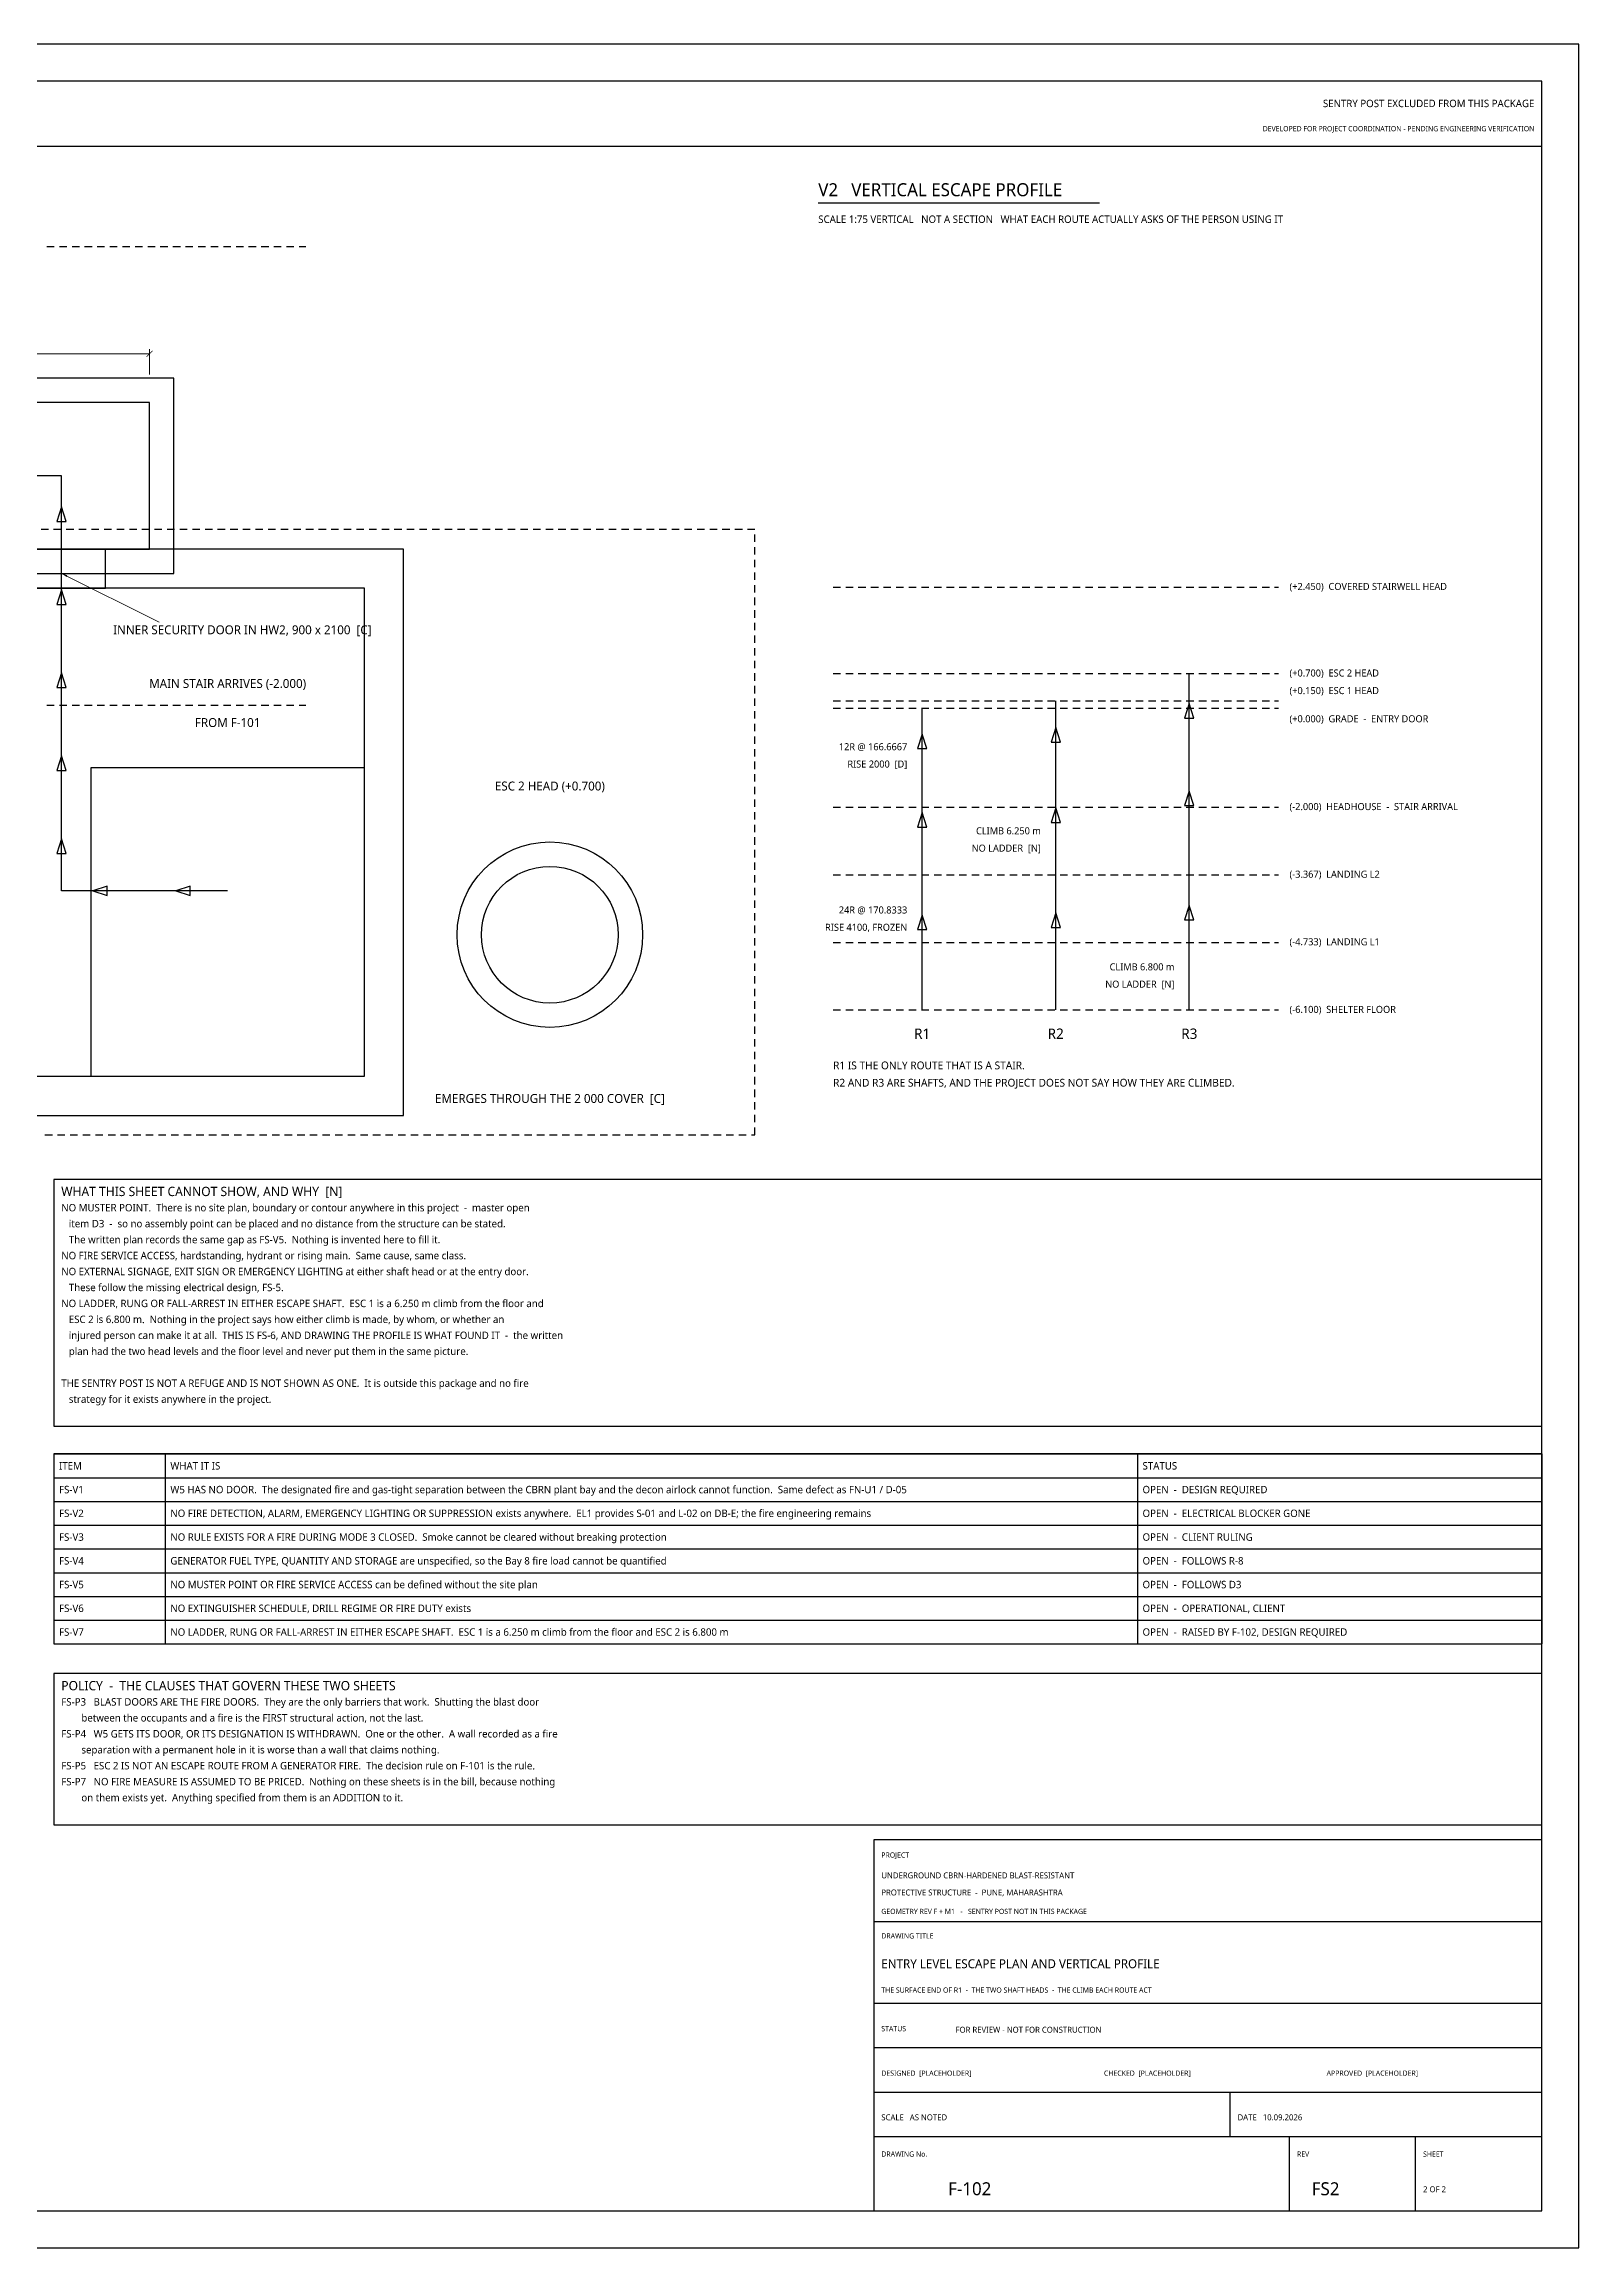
# Model space of a CAD drawing. Header units: millimetres. Extents: x 0 to 841, y 0 to 594.
# Drawn here: x 427 to 841, y 0 to 594 of the extents above; entities that cross this region are included whole.
import ezdxf
from ezdxf.enums import TextEntityAlignment as Align

# ---------------------------------------------------------------- set-up
doc = ezdxf.new("R2010")
doc.units = ezdxf.units.MM
for name, color, linetype in [('F-ESCAPE', 3, 'Continuous'), ('F-SHAFT', 4, 'Continuous'), ('M-ARCH-HIDDEN', 8, 'Continuous'), ('M-EXISTING', 8, 'Continuous'), ('M-FLAG', 1, 'Continuous'), ('M-LEVEL', 4, 'Continuous'), ('M-STRUCT', 7, 'Continuous'), ('M-TABLE', 7, 'Continuous'), ('M-TEXT', 7, 'Continuous'), ('M-TITLE', 7, 'Continuous'), ('S-CALLOUT', 2, 'Continuous'), ('S-DIM', 4, 'Continuous'), ('S-NOTE', 7, 'Continuous'), ('S-TEXT', 7, 'Continuous'), ('S-TITLE', 7, 'Continuous')]:
    doc.layers.add(name, color=color, linetype=linetype)
doc.styles.add('OpenSans', font='OpenSans-Regular.ttf')
doc.dimstyles.new('SC-DIM', dxfattribs={"dimtxt": 1.8, "dimasz": 1.6, "dimexe": 1.2, "dimexo": 1, "dimgap": 0.8, "dimtad": 1, "dimdec": 0, "dimblk": 'ARCHTICK', "dimcen": 2.5, "dimclrd": 4, "dimclre": 4, "dimclrt": 4, "dimazin": 3, "dimtfac": 1, "dimtmove": 0, "dimatfit": 3, "dimlwd": 13, "dimlwe": 13})

# ---------------------------------------------------------------- blocks, each defined once
blk = doc.blocks.new('_ARCHTICK')
at = {"color": 0, "linetype": 'BYBLOCK', "const_width": 0.15}
blk.add_lwpolyline([(-0.5, -0.5), (0.5, 0.5)], dxfattribs=at)

msp = doc.modelspace()

# ---------------------------------------------------------------- linework, layer by layer
at = {"layer": 'F-ESCAPE'}
for points in [[(476.842, 365.789), (432.105, 365.789), (432.105, 477.632), (286.711, 477.632)], [(664, 333.669), (664, 415)]]:
    msp.add_lwpolyline(points, dxfattribs=at)
for points in [[(432.105, 469.247), (430.845, 465.327), (433.365, 465.327)], [(432.105, 446.879), (430.845, 442.959), (433.365, 442.959)], [(432.105, 424.511), (430.845, 420.591), (433.365, 420.591)], [(664, 408.04), (662.74, 404.12), (665.26, 404.12)], [(432.105, 402.142), (430.845, 398.222), (433.365, 398.222)], [(664, 386.894), (662.74, 382.974), (665.26, 382.974)], [(432.105, 379.774), (430.845, 375.854), (433.365, 375.854)], [(440.489, 365.789), (444.409, 364.529), (444.409, 367.049)], [(462.858, 365.789), (466.778, 364.529), (466.778, 367.049)], [(664, 359.241), (662.74, 355.321), (665.26, 355.321)]]:
    msp.add_lwpolyline(points, close=True, dxfattribs=at)
at = {"layer": 'F-SHAFT'}
for points in [[(736, 333.669), (736, 424.333)], [(700, 333.669), (700, 417)]]:
    msp.add_lwpolyline(points, dxfattribs=at)
for points in [[(736, 416.253), (734.74, 412.333), (737.26, 412.333)], [(700, 409.8), (698.74, 405.88), (701.26, 405.88)], [(736, 392.681), (734.74, 388.761), (737.26, 388.761)], [(700, 388.134), (698.74, 384.214), (701.26, 384.214)], [(700, 359.801), (698.74, 355.881), (701.26, 355.881)], [(736, 361.855), (734.74, 357.935), (737.26, 357.935)]]:
    msp.add_lwpolyline(points, close=True, dxfattribs=at)
for radius in [25, 18.421]:
    msp.add_circle((563.684, 353.947), radius, dxfattribs=at)
at = {"layer": 'M-ARCH-HIDDEN'}
for p, q in [((428.547, 463.158), (426.547, 463.158)), ((431.947, 463.158), (429.947, 463.158)), ((435.347, 463.158), (433.347, 463.158)), ((438.747, 463.158), (436.747, 463.158)), ((442.147, 463.158), (440.147, 463.158)), ((445.547, 463.158), (443.547, 463.158)), ((448.947, 463.158), (446.947, 463.158)), ((452.347, 463.158), (450.347, 463.158)), ((455.747, 463.158), (453.747, 463.158)), ((459.147, 463.158), (457.147, 463.158)), ((462.547, 463.158), (460.547, 463.158)), ((465.947, 463.158), (463.947, 463.158)), ((469.347, 463.158), (467.347, 463.158)), ((472.747, 463.158), (470.747, 463.158)), ((476.147, 463.158), (474.147, 463.158)), ((479.547, 463.158), (477.547, 463.158)), ((482.947, 463.158), (480.947, 463.158)), ((486.347, 463.158), (484.347, 463.158)), ((489.747, 463.158), (487.747, 463.158)), ((493.147, 463.158), (491.147, 463.158)), ((496.547, 463.158), (494.547, 463.158)), ((499.947, 463.158), (497.947, 463.158)), ((503.347, 463.158), (501.347, 463.158)), ((506.747, 463.158), (504.747, 463.158)), ((510.147, 463.158), (508.147, 463.158)), ((513.547, 463.158), (511.547, 463.158)), ((516.947, 463.158), (514.947, 463.158)), ((520.347, 463.158), (518.347, 463.158)), ((523.747, 463.158), (521.747, 463.158)), ((527.147, 463.158), (525.147, 463.158)), ((530.547, 463.158), (528.547, 463.158)), ((533.947, 463.158), (531.947, 463.158)), ((537.347, 463.158), (535.347, 463.158)), ((540.747, 463.158), (538.747, 463.158)), ((544.147, 463.158), (542.147, 463.158)), ((547.547, 463.158), (545.547, 463.158)), ((550.947, 463.158), (548.947, 463.158)), ((554.347, 463.158), (552.347, 463.158)), ((557.747, 463.158), (555.747, 463.158)), ((561.147, 463.158), (559.147, 463.158)), ((564.547, 463.158), (562.547, 463.158)), ((567.947, 463.158), (565.947, 463.158)), ((571.347, 463.158), (569.347, 463.158)), ((574.747, 463.158), (572.747, 463.158)), ((578.147, 463.158), (576.147, 463.158)), ((581.547, 463.158), (579.547, 463.158)), ((584.947, 463.158), (582.947, 463.158)), ((588.347, 463.158), (586.347, 463.158)), ((591.747, 463.158), (589.747, 463.158)), ((595.147, 463.158), (593.147, 463.158)), ((598.547, 463.158), (596.547, 463.158)), ((601.947, 463.158), (599.947, 463.158)), ((605.347, 463.158), (603.347, 463.158)), ((608.747, 463.158), (606.747, 463.158)), ((612.147, 463.158), (610.147, 463.158)), ((615.547, 463.158), (613.547, 463.158)), ((618.947, 463.158), (616.947, 463.158)), ((618.947, 459.8), (618.947, 461.8)), ((618.947, 456.4), (618.947, 458.4)), ((618.947, 453), (618.947, 455)), ((618.947, 449.6), (618.947, 451.6)), ((618.947, 446.2), (618.947, 448.2)), ((618.947, 442.8), (618.947, 444.8)), ((618.947, 439.4), (618.947, 441.4)), ((618.947, 436), (618.947, 438)), ((618.947, 432.6), (618.947, 434.6)), ((618.947, 429.2), (618.947, 431.2)), ((618.947, 425.8), (618.947, 427.8)), ((618.947, 422.4), (618.947, 424.4)), ((618.947, 419), (618.947, 421)), ((618.947, 415.6), (618.947, 417.6)), ((618.947, 412.2), (618.947, 414.2)), ((618.947, 408.8), (618.947, 410.8)), ((618.947, 405.4), (618.947, 407.4)), ((618.947, 402), (618.947, 404)), ((618.947, 398.6), (618.947, 400.6)), ((618.947, 395.2), (618.947, 397.2)), ((618.947, 391.8), (618.947, 393.8)), ((618.947, 388.4), (618.947, 390.4)), ((618.947, 385), (618.947, 387)), ((618.947, 381.6), (618.947, 383.6)), ((618.947, 378.2), (618.947, 380.2)), ((618.947, 374.8), (618.947, 376.8)), ((618.947, 371.4), (618.947, 373.4)), ((618.947, 368), (618.947, 370)), ((618.947, 364.6), (618.947, 366.6)), ((618.947, 361.2), (618.947, 363.2)), ((618.947, 357.8), (618.947, 359.8)), ((618.947, 354.4), (618.947, 356.4)), ((618.947, 351), (618.947, 353)), ((618.947, 347.6), (618.947, 349.6)), ((618.947, 344.2), (618.947, 346.2)), ((618.947, 340.8), (618.947, 342.8)), ((618.947, 337.4), (618.947, 339.4)), ((618.947, 334), (618.947, 336)), ((618.947, 330.6), (618.947, 332.6)), ((618.947, 327.2), (618.947, 329.2)), ((618.947, 323.8), (618.947, 325.8)), ((618.947, 320.4), (618.947, 322.4)), ((618.947, 317), (618.947, 319)), ((618.947, 313.6), (618.947, 315.6)), ((618.947, 310.2), (618.947, 312.2)), ((618.947, 306.8), (618.947, 308.8)), ((618.947, 303.4), (618.947, 305.4)), ((427.6, 300), (429.6, 300)), ((431, 300), (433, 300)), ((434.4, 300), (436.4, 300)), ((437.8, 300), (439.8, 300)), ((441.2, 300), (443.2, 300)), ((444.6, 300), (446.6, 300)), ((448, 300), (450, 300)), ((451.4, 300), (453.4, 300)), ((454.8, 300), (456.8, 300)), ((458.2, 300), (460.2, 300)), ((461.6, 300), (463.6, 300)), ((465, 300), (467, 300)), ((468.4, 300), (470.4, 300)), ((471.8, 300), (473.8, 300)), ((475.2, 300), (477.2, 300)), ((478.6, 300), (480.6, 300)), ((482, 300), (484, 300)), ((485.4, 300), (487.4, 300)), ((488.8, 300), (490.8, 300)), ((492.2, 300), (494.2, 300)), ((495.6, 300), (497.6, 300)), ((499, 300), (501, 300)), ((502.4, 300), (504.4, 300)), ((505.8, 300), (507.8, 300)), ((509.2, 300), (511.2, 300)), ((512.6, 300), (514.6, 300)), ((516, 300), (518, 300)), ((519.4, 300), (521.4, 300)), ((522.8, 300), (524.8, 300)), ((526.2, 300), (528.2, 300)), ((529.6, 300), (531.6, 300)), ((533, 300), (535, 300)), ((536.4, 300), (538.4, 300)), ((539.8, 300), (541.8, 300)), ((543.2, 300), (545.2, 300)), ((546.6, 300), (548.6, 300)), ((550, 300), (552, 300)), ((553.4, 300), (555.4, 300)), ((556.8, 300), (558.8, 300)), ((560.2, 300), (562.2, 300)), ((563.6, 300), (565.6, 300)), ((567, 300), (569, 300)), ((570.4, 300), (572.4, 300)), ((573.8, 300), (575.8, 300)), ((577.2, 300), (579.2, 300)), ((580.6, 300), (582.6, 300)), ((584, 300), (586, 300)), ((587.4, 300), (589.4, 300)), ((590.8, 300), (592.8, 300)), ((594.2, 300), (596.2, 300)), ((597.6, 300), (599.6, 300)), ((601, 300), (603, 300)), ((604.4, 300), (606.4, 300)), ((607.8, 300), (609.8, 300)), ((611.2, 300), (613.2, 300)), ((614.6, 300), (616.6, 300)), ((618, 300), (618.947, 300)), ((618.947, 300), (618.947, 302))]:
    msp.add_line(p, q, dxfattribs=at)
msp.add_lwpolyline([(440, 315.789), (513.684, 315.789), (513.684, 398.947), (440, 398.947)], close=True, dxfattribs=at)
at = {"layer": 'M-EXISTING'}
for p, q in [((428.095, 539.474), (430.095, 539.474)), ((431.495, 539.474), (433.495, 539.474)), ((434.895, 539.474), (436.895, 539.474)), ((438.295, 539.474), (440.295, 539.474)), ((441.695, 539.474), (443.695, 539.474)), ((445.095, 539.474), (447.095, 539.474)), ((448.495, 539.474), (450.495, 539.474)), ((451.895, 539.474), (453.895, 539.474)), ((455.295, 539.474), (457.295, 539.474)), ((458.695, 539.474), (460.695, 539.474)), ((462.095, 539.474), (464.095, 539.474)), ((465.495, 539.474), (467.495, 539.474)), ((468.895, 539.474), (470.895, 539.474)), ((472.295, 539.474), (474.295, 539.474)), ((475.695, 539.474), (477.695, 539.474)), ((479.095, 539.474), (481.095, 539.474)), ((482.495, 539.474), (484.495, 539.474)), ((485.895, 539.474), (487.895, 539.474)), ((489.295, 539.474), (491.295, 539.474)), ((492.695, 539.474), (494.695, 539.474)), ((496.095, 539.474), (497.895, 539.474)), ((428.095, 415.789), (430.095, 415.789)), ((431.495, 415.789), (433.495, 415.789)), ((434.895, 415.789), (436.895, 415.789)), ((438.295, 415.789), (440.295, 415.789)), ((441.695, 415.789), (443.695, 415.789)), ((445.095, 415.789), (447.095, 415.789)), ((448.495, 415.789), (450.495, 415.789)), ((451.895, 415.789), (453.895, 415.789)), ((455.295, 415.789), (457.295, 415.789)), ((458.695, 415.789), (460.695, 415.789)), ((462.095, 415.789), (464.095, 415.789)), ((465.495, 415.789), (467.495, 415.789)), ((468.895, 415.789), (470.895, 415.789)), ((472.295, 415.789), (474.295, 415.789)), ((475.695, 415.789), (477.695, 415.789)), ((479.095, 415.789), (481.095, 415.789)), ((482.495, 415.789), (484.495, 415.789)), ((485.895, 415.789), (487.895, 415.789)), ((489.295, 415.789), (491.295, 415.789)), ((492.695, 415.789), (494.695, 415.789)), ((496.095, 415.789), (497.895, 415.789))]:
    msp.add_line(p, q, dxfattribs=at)
at = {"layer": 'M-FLAG'}
msp.add_lwpolyline([(420.263, 447.368), (443.947, 447.368), (443.947, 457.895), (420.263, 457.895)], close=True, dxfattribs=at)
at = {"layer": 'M-LEVEL'}
for p, q in [((640, 447.666), (642, 447.666)), ((643.4, 447.666), (645.4, 447.666)), ((646.8, 447.666), (648.8, 447.666)), ((650.2, 447.666), (652.2, 447.666)), ((653.6, 447.666), (655.6, 447.666)), ((657, 447.666), (659, 447.666)), ((660.4, 447.666), (662.4, 447.666)), ((663.8, 447.666), (665.8, 447.666)), ((667.2, 447.666), (669.2, 447.666)), ((670.6, 447.666), (672.6, 447.666)), ((674, 447.666), (676, 447.666)), ((677.4, 447.666), (679.4, 447.666)), ((680.8, 447.666), (682.8, 447.666)), ((684.2, 447.666), (686.2, 447.666)), ((687.6, 447.666), (689.6, 447.666)), ((691, 447.666), (693, 447.666)), ((694.4, 447.666), (696.4, 447.666)), ((697.8, 447.666), (699.8, 447.666)), ((701.2, 447.666), (703.2, 447.666)), ((704.6, 447.666), (706.6, 447.666)), ((708, 447.666), (710, 447.666)), ((711.4, 447.666), (713.4, 447.666)), ((714.8, 447.666), (716.8, 447.666)), ((718.2, 447.666), (720.2, 447.666)), ((721.6, 447.666), (723.6, 447.666)), ((725, 447.666), (727, 447.666)), ((728.4, 447.666), (730.4, 447.666)), ((731.8, 447.666), (733.8, 447.666)), ((735.2, 447.666), (737.2, 447.666)), ((738.6, 447.666), (740.6, 447.666)), ((742, 447.666), (744, 447.666)), ((745.4, 447.666), (747.4, 447.666)), ((748.8, 447.666), (750.8, 447.666)), ((752.2, 447.666), (754.2, 447.666)), ((755.6, 447.666), (757.6, 447.666)), ((759, 447.666), (760, 447.666)), ((640, 424.333), (642, 424.333)), ((643.4, 424.333), (645.4, 424.333)), ((646.8, 424.333), (648.8, 424.333)), ((650.2, 424.333), (652.2, 424.333)), ((653.6, 424.333), (655.6, 424.333)), ((657, 424.333), (659, 424.333)), ((660.4, 424.333), (662.4, 424.333)), ((663.8, 424.333), (665.8, 424.333)), ((667.2, 424.333), (669.2, 424.333)), ((670.6, 424.333), (672.6, 424.333)), ((674, 424.333), (676, 424.333)), ((677.4, 424.333), (679.4, 424.333)), ((680.8, 424.333), (682.8, 424.333)), ((684.2, 424.333), (686.2, 424.333)), ((687.6, 424.333), (689.6, 424.333)), ((691, 424.333), (693, 424.333)), ((694.4, 424.333), (696.4, 424.333)), ((697.8, 424.333), (699.8, 424.333)), ((701.2, 424.333), (703.2, 424.333)), ((704.6, 424.333), (706.6, 424.333)), ((708, 424.333), (710, 424.333)), ((711.4, 424.333), (713.4, 424.333)), ((714.8, 424.333), (716.8, 424.333)), ((718.2, 424.333), (720.2, 424.333)), ((721.6, 424.333), (723.6, 424.333)), ((725, 424.333), (727, 424.333)), ((728.4, 424.333), (730.4, 424.333)), ((731.8, 424.333), (733.8, 424.333)), ((735.2, 424.333), (737.2, 424.333)), ((738.6, 424.333), (740.6, 424.333)), ((742, 424.333), (744, 424.333)), ((745.4, 424.333), (747.4, 424.333)), ((748.8, 424.333), (750.8, 424.333)), ((752.2, 424.333), (754.2, 424.333)), ((755.6, 424.333), (757.6, 424.333)), ((759, 424.333), (760, 424.333)), ((640, 417), (642, 417)), ((643.4, 417), (645.4, 417)), ((646.8, 417), (648.8, 417)), ((650.2, 417), (652.2, 417)), ((653.6, 417), (655.6, 417)), ((657, 417), (659, 417)), ((660.4, 417), (662.4, 417)), ((663.8, 417), (665.8, 417)), ((667.2, 417), (669.2, 417)), ((670.6, 417), (672.6, 417)), ((674, 417), (676, 417)), ((677.4, 417), (679.4, 417)), ((680.8, 417), (682.8, 417)), ((684.2, 417), (686.2, 417)), ((687.6, 417), (689.6, 417)), ((691, 417), (693, 417)), ((694.4, 417), (696.4, 417)), ((697.8, 417), (699.8, 417)), ((701.2, 417), (703.2, 417)), ((704.6, 417), (706.6, 417)), ((708, 417), (710, 417)), ((711.4, 417), (713.4, 417)), ((714.8, 417), (716.8, 417)), ((718.2, 417), (720.2, 417)), ((721.6, 417), (723.6, 417)), ((725, 417), (727, 417)), ((728.4, 417), (730.4, 417)), ((731.8, 417), (733.8, 417)), ((735.2, 417), (737.2, 417)), ((738.6, 417), (740.6, 417)), ((742, 417), (744, 417)), ((745.4, 417), (747.4, 417)), ((748.8, 417), (750.8, 417)), ((752.2, 417), (754.2, 417)), ((755.6, 417), (757.6, 417)), ((759, 417), (760, 417)), ((640, 415), (642, 415)), ((643.4, 415), (645.4, 415)), ((646.8, 415), (648.8, 415)), ((650.2, 415), (652.2, 415)), ((653.6, 415), (655.6, 415)), ((657, 415), (659, 415)), ((660.4, 415), (662.4, 415)), ((663.8, 415), (665.8, 415)), ((667.2, 415), (669.2, 415)), ((670.6, 415), (672.6, 415)), ((674, 415), (676, 415)), ((677.4, 415), (679.4, 415)), ((680.8, 415), (682.8, 415)), ((684.2, 415), (686.2, 415)), ((687.6, 415), (689.6, 415)), ((691, 415), (693, 415)), ((694.4, 415), (696.4, 415)), ((697.8, 415), (699.8, 415)), ((701.2, 415), (703.2, 415)), ((704.6, 415), (706.6, 415)), ((708, 415), (710, 415)), ((711.4, 415), (713.4, 415)), ((714.8, 415), (716.8, 415)), ((718.2, 415), (720.2, 415)), ((721.6, 415), (723.6, 415)), ((725, 415), (727, 415)), ((728.4, 415), (730.4, 415)), ((731.8, 415), (733.8, 415)), ((735.2, 415), (737.2, 415)), ((738.6, 415), (740.6, 415)), ((742, 415), (744, 415)), ((745.4, 415), (747.4, 415)), ((748.8, 415), (750.8, 415)), ((752.2, 415), (754.2, 415)), ((755.6, 415), (757.6, 415)), ((759, 415), (760, 415)), ((640, 388.334), (642, 388.334)), ((643.4, 388.334), (645.4, 388.334)), ((646.8, 388.334), (648.8, 388.334)), ((650.2, 388.334), (652.2, 388.334)), ((653.6, 388.334), (655.6, 388.334)), ((657, 388.334), (659, 388.334)), ((660.4, 388.334), (662.4, 388.334)), ((663.8, 388.334), (665.8, 388.334)), ((667.2, 388.334), (669.2, 388.334)), ((670.6, 388.334), (672.6, 388.334)), ((674, 388.334), (676, 388.334)), ((677.4, 388.334), (679.4, 388.334)), ((680.8, 388.334), (682.8, 388.334)), ((684.2, 388.334), (686.2, 388.334)), ((687.6, 388.334), (689.6, 388.334)), ((691, 388.334), (693, 388.334)), ((694.4, 388.334), (696.4, 388.334)), ((697.8, 388.334), (699.8, 388.334)), ((701.2, 388.334), (703.2, 388.334)), ((704.6, 388.334), (706.6, 388.334)), ((708, 388.334), (710, 388.334)), ((711.4, 388.334), (713.4, 388.334)), ((714.8, 388.334), (716.8, 388.334)), ((718.2, 388.334), (720.2, 388.334)), ((721.6, 388.334), (723.6, 388.334)), ((725, 388.334), (727, 388.334)), ((728.4, 388.334), (730.4, 388.334)), ((731.8, 388.334), (733.8, 388.334)), ((735.2, 388.334), (737.2, 388.334)), ((738.6, 388.334), (740.6, 388.334)), ((742, 388.334), (744, 388.334)), ((745.4, 388.334), (747.4, 388.334)), ((748.8, 388.334), (750.8, 388.334)), ((752.2, 388.334), (754.2, 388.334)), ((755.6, 388.334), (757.6, 388.334)), ((759, 388.334), (760, 388.334)), ((640, 370.112), (642, 370.112)), ((643.4, 370.112), (645.4, 370.112)), ((646.8, 370.112), (648.8, 370.112)), ((650.2, 370.112), (652.2, 370.112)), ((653.6, 370.112), (655.6, 370.112)), ((657, 370.112), (659, 370.112)), ((660.4, 370.112), (662.4, 370.112)), ((663.8, 370.112), (665.8, 370.112)), ((667.2, 370.112), (669.2, 370.112)), ((670.6, 370.112), (672.6, 370.112)), ((674, 370.112), (676, 370.112)), ((677.4, 370.112), (679.4, 370.112)), ((680.8, 370.112), (682.8, 370.112)), ((684.2, 370.112), (686.2, 370.112)), ((687.6, 370.112), (689.6, 370.112)), ((691, 370.112), (693, 370.112)), ((694.4, 370.112), (696.4, 370.112)), ((697.8, 370.112), (699.8, 370.112)), ((701.2, 370.112), (703.2, 370.112)), ((704.6, 370.112), (706.6, 370.112)), ((708, 370.112), (710, 370.112)), ((711.4, 370.112), (713.4, 370.112)), ((714.8, 370.112), (716.8, 370.112)), ((718.2, 370.112), (720.2, 370.112)), ((721.6, 370.112), (723.6, 370.112)), ((725, 370.112), (727, 370.112)), ((728.4, 370.112), (730.4, 370.112)), ((731.8, 370.112), (733.8, 370.112)), ((735.2, 370.112), (737.2, 370.112)), ((738.6, 370.112), (740.6, 370.112)), ((742, 370.112), (744, 370.112)), ((745.4, 370.112), (747.4, 370.112)), ((748.8, 370.112), (750.8, 370.112)), ((752.2, 370.112), (754.2, 370.112)), ((755.6, 370.112), (757.6, 370.112)), ((759, 370.112), (760, 370.112)), ((640, 351.891), (642, 351.891)), ((643.4, 351.891), (645.4, 351.891)), ((646.8, 351.891), (648.8, 351.891)), ((650.2, 351.891), (652.2, 351.891)), ((653.6, 351.891), (655.6, 351.891)), ((657, 351.891), (659, 351.891)), ((660.4, 351.891), (662.4, 351.891)), ((663.8, 351.891), (665.8, 351.891)), ((667.2, 351.891), (669.2, 351.891)), ((670.6, 351.891), (672.6, 351.891)), ((674, 351.891), (676, 351.891)), ((677.4, 351.891), (679.4, 351.891)), ((680.8, 351.891), (682.8, 351.891)), ((684.2, 351.891), (686.2, 351.891)), ((687.6, 351.891), (689.6, 351.891)), ((691, 351.891), (693, 351.891)), ((694.4, 351.891), (696.4, 351.891)), ((697.8, 351.891), (699.8, 351.891)), ((701.2, 351.891), (703.2, 351.891)), ((704.6, 351.891), (706.6, 351.891)), ((708, 351.891), (710, 351.891)), ((711.4, 351.891), (713.4, 351.891)), ((714.8, 351.891), (716.8, 351.891)), ((718.2, 351.891), (720.2, 351.891)), ((721.6, 351.891), (723.6, 351.891)), ((725, 351.891), (727, 351.891)), ((728.4, 351.891), (730.4, 351.891)), ((731.8, 351.891), (733.8, 351.891)), ((735.2, 351.891), (737.2, 351.891)), ((738.6, 351.891), (740.6, 351.891)), ((742, 351.891), (744, 351.891)), ((745.4, 351.891), (747.4, 351.891)), ((748.8, 351.891), (750.8, 351.891)), ((752.2, 351.891), (754.2, 351.891)), ((755.6, 351.891), (757.6, 351.891)), ((759, 351.891), (760, 351.891)), ((640, 333.669), (642, 333.669)), ((643.4, 333.669), (645.4, 333.669)), ((646.8, 333.669), (648.8, 333.669)), ((650.2, 333.669), (652.2, 333.669)), ((653.6, 333.669), (655.6, 333.669)), ((657, 333.669), (659, 333.669)), ((660.4, 333.669), (662.4, 333.669)), ((663.8, 333.669), (665.8, 333.669)), ((667.2, 333.669), (669.2, 333.669)), ((670.6, 333.669), (672.6, 333.669)), ((674, 333.669), (676, 333.669)), ((677.4, 333.669), (679.4, 333.669)), ((680.8, 333.669), (682.8, 333.669)), ((684.2, 333.669), (686.2, 333.669)), ((687.6, 333.669), (689.6, 333.669)), ((691, 333.669), (693, 333.669)), ((694.4, 333.669), (696.4, 333.669)), ((697.8, 333.669), (699.8, 333.669)), ((701.2, 333.669), (703.2, 333.669)), ((704.6, 333.669), (706.6, 333.669)), ((708, 333.669), (710, 333.669)), ((711.4, 333.669), (713.4, 333.669)), ((714.8, 333.669), (716.8, 333.669)), ((718.2, 333.669), (720.2, 333.669)), ((721.6, 333.669), (723.6, 333.669)), ((725, 333.669), (727, 333.669)), ((728.4, 333.669), (730.4, 333.669)), ((731.8, 333.669), (733.8, 333.669)), ((735.2, 333.669), (737.2, 333.669)), ((738.6, 333.669), (740.6, 333.669)), ((742, 333.669), (744, 333.669)), ((745.4, 333.669), (747.4, 333.669)), ((748.8, 333.669), (750.8, 333.669)), ((752.2, 333.669), (754.2, 333.669)), ((755.6, 333.669), (757.6, 333.669)), ((759, 333.669), (760, 333.669))]:
    msp.add_line(p, q, dxfattribs=at)
at = {"layer": 'M-STRUCT'}
for points in [[(283.421, 451.316), (462.368, 451.316), (462.368, 503.947), (283.421, 503.947)], [(290, 457.895), (455.789, 457.895), (455.789, 497.368), (290, 497.368)], [(397.895, 305.263), (524.211, 305.263), (524.211, 457.895), (397.895, 457.895)], [(408.421, 315.789), (513.684, 315.789), (513.684, 447.368), (408.421, 447.368)]]:
    msp.add_lwpolyline(points, close=True, dxfattribs=at)
at = {"layer": 'M-TABLE'}
for p, q in [((430, 214), (831, 214)), ((430, 214), (430, 162.8)), ((460, 214), (460, 162.8)), ((722, 214), (722, 162.8)), ((831, 214), (831, 162.8)), ((430, 201.2), (831, 201.2)), ((430, 194.8), (831, 194.8)), ((430, 188.4), (831, 188.4)), ((430, 182), (831, 182)), ((430, 175.6), (831, 175.6)), ((430, 169.2), (831, 169.2)), ((430, 162.8), (831, 162.8))]:
    msp.add_line(p, q, dxfattribs=at)
msp.add_lwpolyline([(430, 207.6), (831, 207.6), (831, 214), (430, 214)], close=True, dxfattribs=at)
at = {"layer": 'M-TITLE'}
for p, q in [((10, 566.5), (831, 566.5)), ((651, 88), (831, 88)), ((651, 66), (831, 66)), ((651, 54), (831, 54)), ((651, 42), (831, 42)), ((747, 30), (747, 42)), ((651, 30), (831, 30)), ((763, 10), (763, 30)), ((797, 10), (797, 30))]:
    msp.add_line(p, q, dxfattribs=at)
msp.add_lwpolyline([(651, 10), (831, 10), (831, 110), (651, 110)], close=True, dxfattribs=at)
at = {"layer": 'S-TITLE'}
msp.add_line((636, 551.2), (711.826, 551.2), dxfattribs=at)
for points in [[(0, 0), (841, 0), (841, 594), (0, 594)], [(10, 10), (831, 10), (831, 584), (10, 584)], [(430, 221.475), (831, 221.475), (831, 288), (430, 288)], [(430, 114.075), (831, 114.075), (831, 154.8), (430, 154.8)]]:
    msp.add_lwpolyline(points, close=True, dxfattribs=at)

# ---------------------------------------------------------------- texts
at = {"layer": 'F-ESCAPE', "style": 'OpenSans'}
for s, p in [('MAIN STAIR ARRIVES (-2.000)', (476.842, 419.737)), ('FROM F-101', (476.842, 409.211))]:
    msp.add_text(s, height=2.4, dxfattribs=at).set_placement(p, align=Align.BOTTOM_CENTER)
for s, p in [('12R @ 166.6667', (660, 403.667)), ('RISE 2000  [D]', (660, 399)), ('RISE 4100, FROZEN', (660, 355.002)), ('24R @ 170.8333', (660, 359.668))]:
    msp.add_text(s, height=1.9, dxfattribs=at).set_placement(p, align=Align.RIGHT)
msp.add_text('R1', height=2.8, dxfattribs=at).set_placement((664, 327.269), align=Align.MIDDLE_CENTER)
at = {"layer": 'F-SHAFT', "style": 'OpenSans'}
for s, p in [('ESC 2 HEAD (+0.700)', (563.684, 392.105)), ('EMERGES THROUGH THE 2 000 COVER  [C]', (563.684, 307.895))]:
    msp.add_text(s, height=2.4, dxfattribs=at).set_placement(p, align=Align.BOTTOM_CENTER)
for s, p in [('CLIMB 6.250 m', (696, 381.001)), ('CLIMB 6.800 m', (732, 344.335))]:
    msp.add_text(s, height=1.9, dxfattribs=at).set_placement(p, align=Align.RIGHT)
for s, p in [('R2', (700, 327.269)), ('R3', (736, 327.269))]:
    msp.add_text(s, height=2.8, dxfattribs=at).set_placement(p, align=Align.MIDDLE_CENTER)
at = {"layer": 'M-FLAG', "style": 'OpenSans'}
for s, height, p in [('SENTRY POST EXCLUDED FROM THIS PACKAGE', 2, (829, 577)), ('DEVELOPED FOR PROJECT COORDINATION - PENDING ENGINEERING VERIFICATION', 1.4, (829, 570.5)), ('NO LADDER  [N]', 1.9, (696, 376.334)), ('NO LADDER  [N]', 1.9, (732, 339.669))]:
    msp.add_text(s, height=height, dxfattribs=at).set_placement(p, align=Align.RIGHT)
msp.add_text('INNER SECURITY DOOR IN HW2, 900 x 2100  [C]', height=2.4, dxfattribs=at).set_placement((480.789, 434.211), align=Align.BOTTOM_CENTER)
for s, height, p in [('R2 AND R3 ARE SHAFTS, AND THE PROJECT DOES NOT SAY HOW THEY ARE CLIMBED.', 2.1, (640, 313.003)), ('FOR REVIEW - NOT FOR CONSTRUCTION', 1.6, (673, 58))]:
    msp.add_text(s, height=height, dxfattribs=at).set_placement(p)
at = {"layer": 'M-LEVEL', "style": 'OpenSans'}
for s, p in [('(+2.450)  COVERED STAIRWELL HEAD', (763, 446.866)), ('(+0.700)  ESC 2 HEAD', (763, 423.533)), ('(+0.150)  ESC 1 HEAD', (763, 418.8)), ('(+0.000)  GRADE  -  ENTRY DOOR', (763, 411.2)), ('(-2.000)  HEADHOUSE  -  STAIR ARRIVAL', (763, 387.534)), ('(-3.367)  LANDING L2', (763, 369.312)), ('(-4.733)  LANDING L1', (763, 351.091)), ('(-6.100)  SHELTER FLOOR', (763, 332.869))]:
    msp.add_text(s, height=1.9, dxfattribs=at).set_placement(p)
at = {"layer": 'M-TABLE', "style": 'OpenSans'}
for s, p in [('ITEM', (431.4, 209.8)), ('WHAT IT IS', (461.4, 209.8)), ('STATUS', (723.4, 209.8)), ('FS-V1', (431.4, 203.4)), ('W5 HAS NO DOOR.  The designated fire and gas-tight separation between the CBRN plant bay and the decon airlock cannot function.  Same defect as FN-U1 / D-05', (461.4, 203.4)), ('OPEN  -  DESIGN REQUIRED', (723.4, 203.4)), ('FS-V2', (431.4, 197)), ('NO FIRE DETECTION, ALARM, EMERGENCY LIGHTING OR SUPPRESSION exists anywhere.  EL1 provides S-01 and L-02 on DB-E; the fire engineering remains', (461.4, 197)), ('OPEN  -  ELECTRICAL BLOCKER GONE', (723.4, 197)), ('FS-V3', (431.4, 190.6)), ('NO RULE EXISTS FOR A FIRE DURING MODE 3 CLOSED.  Smoke cannot be cleared without breaking protection', (461.4, 190.6)), ('OPEN  -  CLIENT RULING', (723.4, 190.6)), ('FS-V4', (431.4, 184.2)), ('GENERATOR FUEL TYPE, QUANTITY AND STORAGE are unspecified, so the Bay 8 fire load cannot be quantified', (461.4, 184.2)), ('OPEN  -  FOLLOWS R-8', (723.4, 184.2)), ('FS-V5', (431.4, 177.8)), ('NO MUSTER POINT OR FIRE SERVICE ACCESS can be defined without the site plan', (461.4, 177.8)), ('OPEN  -  FOLLOWS D3', (723.4, 177.8)), ('FS-V6', (431.4, 171.4)), ('NO EXTINGUISHER SCHEDULE, DRILL REGIME OR FIRE DUTY exists', (461.4, 171.4)), ('OPEN  -  OPERATIONAL, CLIENT', (723.4, 171.4)), ('FS-V7', (431.4, 165)), ('NO LADDER, RUNG OR FALL-ARREST IN EITHER ESCAPE SHAFT.  ESC 1 is a 6.250 m climb from the floor and ESC 2 is 6.800 m', (461.4, 165)), ('OPEN  -  RAISED BY F-102, DESIGN REQUIRED', (723.4, 165))]:
    msp.add_text(s, height=2, dxfattribs=at).set_placement(p)
at = {"layer": 'M-TEXT', "style": 'OpenSans'}
msp.add_text('R1 IS THE ONLY ROUTE THAT IS A STAIR.', height=2.1, dxfattribs=at).set_placement((640, 317.669))
at = {"layer": 'M-TITLE', "style": 'OpenSans'}
for s, height, p in [('PROJECT', 1.4, (653, 105.2)), ('UNDERGROUND CBRN-HARDENED BLAST-RESISTANT', 1.6, (653, 99.6)), ('PROTECTIVE STRUCTURE  -  PUNE, MAHARASHTRA', 1.6, (653, 95)), ('GEOMETRY REV F + M1   -   SENTRY POST NOT IN THIS PACKAGE', 1.4, (653, 90)), ('DRAWING TITLE', 1.4, (653, 83.4)), ('ENTRY LEVEL ESCAPE PLAN AND VERTICAL PROFILE', 2.4, (653, 75.4)), ('THE SURFACE END OF R1  -  THE TWO SHAFT HEADS  -  THE CLIMB EACH ROUTE ACT', 1.4, (653, 68.8)), ('STATUS', 1.4, (653, 58.4)), ('DESIGNED  [PLACEHOLDER]', 1.4, (653, 46.4)), ('CHECKED  [PLACEHOLDER]', 1.4, (713, 46.4)), ('APPROVED  [PLACEHOLDER]', 1.4, (773, 46.4)), ('SCALE   AS NOTED', 1.6, (653, 34.4)), ('DATE   10.09.2026', 1.6, (749, 34.4)), ('DRAWING No.', 1.4, (653, 24.6)), ('REV', 1.4, (765, 24.6)), ('SHEET', 1.4, (799, 24.6)), ('F-102', 3.5, (671, 14.2)), ('FS2', 3.5, (769, 14.2)), ('2 OF 2', 1.6, (799, 15))]:
    msp.add_text(s, height=height, dxfattribs=at).set_placement(p)
at = {"layer": 'S-NOTE', "style": 'OpenSans'}
for s, p in [('NO MUSTER POINT.  There is no site plan, boundary or contour anywhere in this project  -  master open', (432, 279.375)), ('   item D3  -  so no assembly point can be placed and no distance from the structure can be stated.', (432, 275.075)), ('NO FIRE SERVICE ACCESS, hardstanding, hydrant or rising main.  Same cause, same class.', (432, 266.475)), ('   The written plan records the same gap as FS-V5.  Nothing is invented here to fill it.', (432, 270.775)), ('NO EXTERNAL SIGNAGE, EXIT SIGN OR EMERGENCY LIGHTING at either shaft head or at the entry door.', (432, 262.175)), ('NO LADDER, RUNG OR FALL-ARREST IN EITHER ESCAPE SHAFT.  ESC 1 is a 6.250 m climb from the floor and', (432, 253.575)), ('   These follow the missing electrical design, FS-5.', (432, 257.875)), ('   ESC 2 is 6.800 m.  Nothing in the project says how either climb is made, by whom, or whether an', (432, 249.275)), ('   injured person can make it at all.  THIS IS FS-6, AND DRAWING THE PROFILE IS WHAT FOUND IT  -  the written', (432, 244.975)), ('   plan had the two head levels and the floor level and never put them in the same picture.', (432, 240.675)), ('THE SENTRY POST IS NOT A REFUGE AND IS NOT SHOWN AS ONE.  It is outside this package and no fire', (432, 232.075)), ('   strategy for it exists anywhere in the project.', (432, 227.775)), ('FS-P3   BLAST DOORS ARE THE FIRE DOORS.  They are the only barriers that work.  Shutting the blast door', (432, 146.175)), ('        between the occupants and a fire is the FIRST structural action, not the last.', (432, 141.875)), ('FS-P4   W5 GETS ITS DOOR, OR ITS DESIGNATION IS WITHDRAWN.  One or the other.  A wall recorded as a fire', (432, 137.575)), ('FS-P5   ESC 2 IS NOT AN ESCAPE ROUTE FROM A GENERATOR FIRE.  The decision rule on F-101 is the rule.', (432, 128.975)), ('        separation with a permanent hole in it is worse than a wall that claims nothing.', (432, 133.275)), ('FS-P7   NO FIRE MEASURE IS ASSUMED TO BE PRICED.  Nothing on these sheets is in the bill, because nothing', (432, 124.675)), ('        on them exists yet.  Anything specified from them is an ADDITION to it.', (432, 120.375))]:
    msp.add_text(s, height=2, dxfattribs=at).set_placement(p)
at = {"layer": 'S-TEXT', "style": 'OpenSans'}
msp.add_text('SCALE 1:75 VERTICAL   NOT A SECTION   WHAT EACH ROUTE ACTUALLY ASKS OF THE PERSON USING IT', height=2, dxfattribs=at).set_placement((636, 545.8))
at = {"layer": 'S-TITLE', "style": 'OpenSans'}
for s, height, p in [('V2   VERTICAL ESCAPE PROFILE', 3.5, (636, 553)), ('WHAT THIS SHEET CANNOT SHOW, AND WHY  [N]', 2.5, (432, 283.5)), ('POLICY  -  THE CLAUSES THAT GOVERN THESE TWO SHEETS', 2.5, (432, 150.3))]:
    msp.add_text(s, height=height, dxfattribs=at).set_placement(p)

# ---------------------------------------------------------------- dimensions: what is measured, and where the dimension line sits
at = {"layer": 'S-DIM'}
msp.add_linear_dim(base=(290, 510.526), p1=(290, 503.947), p2=(455.789, 503.947), dimstyle='SC-DIM', override={"dimlfac": 38}, dxfattribs=at).render()

# ---------------------------------------------------------------- leaders
at = {"layer": 'S-CALLOUT'}
msp.add_leader([(432.105, 451.316), (458.421, 438.158)], dimstyle='SC-DIM', dxfattribs=at)

doc.saveas('drawing.dxf')
